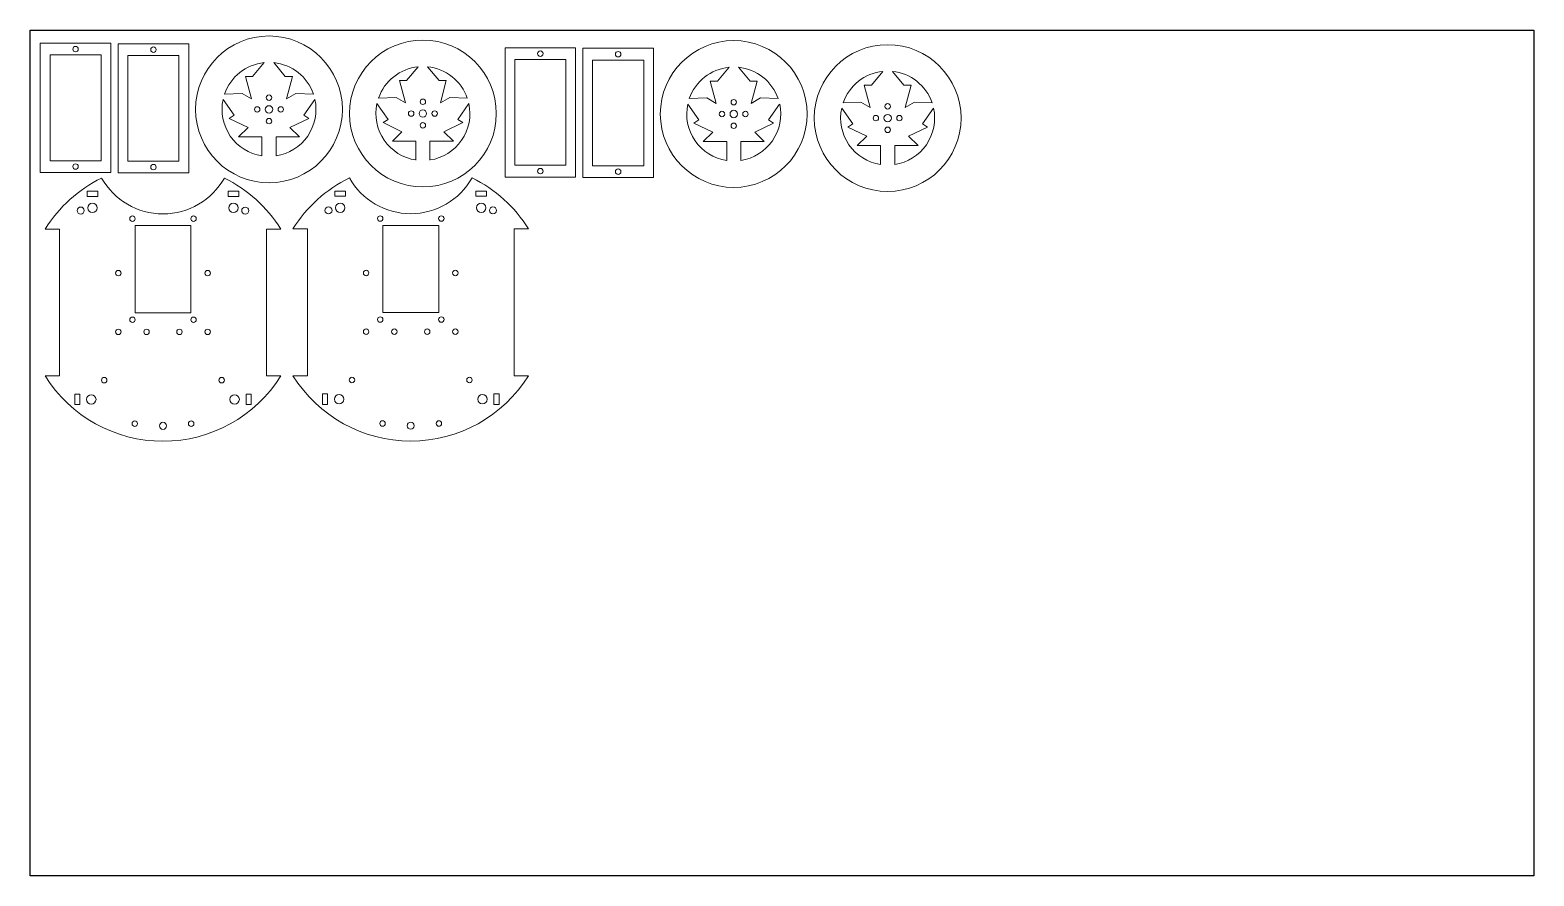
# Model space of a CAD drawing. Header units: inches. Extents: x 0 to 32, y -18 to 0.
import ezdxf

# ---------------------------------------------------------------- set-up
doc = ezdxf.new("R2010")
doc.units = ezdxf.units.IN
doc.header["$MEASUREMENT"] = 0

msp = doc.modelspace()

# ---------------------------------------------------------------- linework, layer by layer
at = {"linetype": 'Continuous', "lineweight": 15}
for p, q in [((1.718, -0.28), (0.218, -0.28)), ((0.218, -0.28), (0.218, -3.03)), ((1.718, -3.03), (1.718, -0.28)), ((3.375, -0.291), (1.875, -0.291)), ((1.875, -0.291), (1.875, -3.041)), ((3.375, -3.041), (3.375, -0.291)), ((0.424, -0.53), (0.424, -2.78)), ((1.511, -0.53), (0.424, -0.53)), ((1.511, -2.78), (1.511, -0.53)), ((2.081, -0.541), (2.081, -2.791)), ((3.168, -0.541), (2.081, -0.541)), ((3.168, -2.791), (3.168, -0.541)), ((4.736, -0.988), (4.984, -0.693)), ((5.184, -0.693), (5.431, -0.988)), ((8.012, -1.076), (8.259, -0.781)), ((8.459, -0.781), (8.707, -1.076)), ((4.714, -1.463), (4.586, -0.988)), ((4.586, -0.988), (4.736, -0.988)), ((5.431, -0.988), (5.581, -0.988)), ((5.581, -0.988), (5.454, -1.463)), ((7.989, -1.551), (7.862, -1.076)), ((7.862, -1.076), (8.012, -1.076)), ((8.707, -1.076), (8.857, -1.076)), ((8.857, -1.076), (8.73, -1.551)), ((4.341, -1.812), (4.107, -1.477)), ((4.139, -1.362), (4.514, -1.348)), ((4.514, -1.348), (4.714, -1.463)), ((5.454, -1.463), (5.654, -1.348)), ((5.654, -1.348), (6.029, -1.362)), ((6.061, -1.477), (5.827, -1.812)), ((7.617, -1.9), (7.382, -1.565)), ((7.414, -1.45), (7.789, -1.435)), ((7.789, -1.435), (7.989, -1.551)), ((8.73, -1.551), (8.93, -1.435)), ((8.93, -1.435), (9.305, -1.45)), ((9.337, -1.565), (9.102, -1.9)), ((4.238, -1.883), (4.341, -1.812)), ((4.638, -2.074), (4.238, -1.883)), ((5.93, -1.883), (5.53, -2.074)), ((5.827, -1.812), (5.93, -1.883)), ((7.513, -1.97), (7.617, -1.9)), ((9.102, -1.9), (9.205, -1.97)), ((4.434, -2.274), (4.638, -2.074)), ((5.53, -2.074), (5.734, -2.274)), ((7.913, -2.162), (7.513, -1.97)), ((7.709, -2.362), (7.913, -2.162)), ((9.205, -1.97), (8.805, -2.162)), ((8.805, -2.162), (9.009, -2.362)), ((4.934, -2.274), (4.434, -2.274)), ((4.934, -2.677), (4.934, -2.274)), ((5.734, -2.274), (5.234, -2.274)), ((5.234, -2.274), (5.234, -2.677)), ((8.209, -2.362), (7.709, -2.362)), ((8.209, -2.765), (8.209, -2.362)), ((9.009, -2.362), (8.509, -2.362)), ((8.509, -2.362), (8.509, -2.765)), ((0.424, -2.78), (1.511, -2.78)), ((2.081, -2.791), (3.168, -2.791)), ((0.218, -3.03), (1.718, -3.03)), ((1.875, -3.041), (3.375, -3.041)), ((1.439, -3.43), (1.217, -3.43)), ((1.217, -3.43), (1.217, -3.539)), ((1.439, -3.539), (1.439, -3.43)), ((4.217, -3.43), (4.217, -3.539)), ((4.439, -3.43), (4.217, -3.43)), ((4.439, -3.539), (4.439, -3.43)), ((1.217, -3.539), (1.439, -3.539)), ((4.217, -3.539), (4.439, -3.539)), ((0.323, -4.235), (0.628, -4.235)), ((0.628, -4.235), (0.628, -7.36)), ((3.423, -4.161), (2.233, -4.161)), ((2.233, -4.161), (2.233, -6.016)), ((3.423, -6.016), (3.423, -4.161)), ((5.028, -4.235), (5.334, -4.235)), ((5.028, -7.36), (5.028, -4.235)), ((2.233, -6.016), (3.423, -6.016)), ((0.628, -7.36), (0.323, -7.36)), ((5.334, -7.36), (5.028, -7.36)), ((1.058, -7.749), (0.949, -7.749)), ((0.949, -7.749), (0.949, -7.971)), ((0.949, -7.971), (1.058, -7.971)), ((1.058, -7.971), (1.058, -7.749)), ((4.708, -7.749), (4.599, -7.749)), ((4.599, -7.749), (4.599, -7.971)), ((4.599, -7.971), (4.708, -7.971)), ((4.708, -7.971), (4.708, -7.749))]:
    msp.add_line(p, q, dxfattribs=at)
at = {"color": 1, "linetype": 'Continuous', "lineweight": 15}
for p, q in [((11.607, -0.377), (10.107, -0.377)), ((10.107, -0.377), (10.107, -3.127)), ((10.313, -0.627), (10.313, -2.877)), ((11.4, -0.627), (10.313, -0.627)), ((11.4, -2.877), (11.4, -0.627)), ((11.607, -3.127), (11.607, -0.377)), ((13.264, -0.388), (11.764, -0.388)), ((11.764, -0.388), (11.764, -3.138)), ((11.97, -0.638), (11.97, -2.888)), ((13.057, -0.638), (11.97, -0.638)), ((13.057, -2.888), (13.057, -0.638)), ((13.264, -3.138), (13.264, -0.388)), ((14.625, -1.086), (14.873, -0.791)), ((15.073, -0.791), (15.32, -1.086)), ((17.901, -1.173), (18.148, -0.878)), ((18.348, -0.878), (18.596, -1.173)), ((14.602, -1.561), (14.475, -1.086)), ((14.475, -1.086), (14.625, -1.086)), ((15.32, -1.086), (15.47, -1.086)), ((15.47, -1.086), (15.343, -1.561)), ((17.878, -1.648), (17.751, -1.173)), ((17.751, -1.173), (17.901, -1.173)), ((18.596, -1.173), (18.746, -1.173)), ((18.746, -1.173), (18.618, -1.648)), ((14.23, -1.909), (13.995, -1.574)), ((14.027, -1.459), (14.402, -1.445)), ((14.402, -1.445), (14.602, -1.561)), ((15.343, -1.561), (15.543, -1.445)), ((15.543, -1.445), (15.918, -1.459)), ((15.95, -1.574), (15.715, -1.909)), ((17.303, -1.547), (17.678, -1.533)), ((17.678, -1.533), (17.878, -1.648)), ((18.618, -1.648), (18.818, -1.533)), ((18.818, -1.533), (19.193, -1.547)), ((14.127, -1.98), (14.23, -1.909)), ((15.715, -1.909), (15.819, -1.98)), ((17.505, -1.997), (17.271, -1.662)), ((19.226, -1.662), (18.991, -1.997)), ((14.527, -2.171), (14.127, -1.98)), ((14.323, -2.371), (14.527, -2.171)), ((15.819, -1.98), (15.419, -2.171)), ((15.419, -2.171), (15.623, -2.371)), ((17.402, -2.067), (17.505, -1.997)), ((17.802, -2.259), (17.402, -2.067)), ((19.094, -2.067), (18.694, -2.259)), ((18.991, -1.997), (19.094, -2.067)), ((14.823, -2.371), (14.323, -2.371)), ((14.823, -2.774), (14.823, -2.371)), ((15.623, -2.371), (15.123, -2.371)), ((15.123, -2.371), (15.123, -2.774)), ((17.598, -2.459), (17.802, -2.259)), ((18.098, -2.459), (17.598, -2.459)), ((18.098, -2.862), (18.098, -2.459)), ((18.898, -2.459), (18.398, -2.459)), ((18.398, -2.459), (18.398, -2.862)), ((18.694, -2.259), (18.898, -2.459)), ((10.313, -2.877), (11.4, -2.877)), ((10.107, -3.127), (11.607, -3.127)), ((11.764, -3.138), (13.264, -3.138)), ((11.97, -2.888), (13.057, -2.888)), ((6.713, -3.426), (6.487, -3.426)), ((6.487, -3.426), (6.487, -3.537)), ((6.713, -3.537), (6.713, -3.426)), ((9.487, -3.426), (9.487, -3.537)), ((9.713, -3.426), (9.487, -3.426)), ((9.713, -3.537), (9.713, -3.426)), ((6.487, -3.537), (6.713, -3.537)), ((9.487, -3.537), (9.713, -3.537)), ((8.695, -4.158), (7.505, -4.158)), ((7.505, -4.158), (7.505, -6.013)), ((8.695, -6.013), (8.695, -4.158)), ((5.594, -4.232), (5.9, -4.232)), ((5.9, -4.232), (5.9, -7.357)), ((10.3, -4.232), (10.605, -4.232)), ((10.3, -7.357), (10.3, -4.232)), ((7.505, -6.013), (8.695, -6.013)), ((5.9, -7.357), (5.594, -7.357)), ((10.605, -7.357), (10.3, -7.357)), ((6.33, -7.744), (6.219, -7.744)), ((6.219, -7.744), (6.219, -7.97)), ((6.219, -7.97), (6.33, -7.97)), ((6.33, -7.97), (6.33, -7.744)), ((9.98, -7.744), (9.869, -7.744)), ((9.869, -7.744), (9.869, -7.97)), ((9.869, -7.97), (9.98, -7.97)), ((9.98, -7.97), (9.98, -7.744))]:
    msp.add_line(p, q, dxfattribs=at)
msp.add_lwpolyline([(0, 0), (32, 0), (32, -18), (0, -18)], close=True)
at = {"linetype": 'Continuous', "lineweight": 15}
for centre, radius in [((5.084, -1.688), 1.562), ((8.359, -1.776), 1.562), ((0.968, -0.405), 0.058), ((2.625, -0.416), 0.058), ((5.084, -1.438), 0.058), ((8.359, -1.526), 0.058), ((4.834, -1.688), 0.058), ((5.084, -1.688), 0.0787), ((5.084, -1.938), 0.058), ((5.334, -1.688), 0.058), ((8.109, -1.776), 0.058), ((8.359, -1.776), 0.0787), ((8.609, -1.776), 0.058), ((8.359, -2.026), 0.058), ((0.968, -2.905), 0.058), ((2.625, -2.916), 0.058), ((1.078, -3.841), 0.0748), ((1.328, -3.785), 0.1), ((4.328, -3.785), 0.1), ((4.578, -3.841), 0.0747), ((2.178, -4.014), 0.058), ((3.478, -4.014), 0.058), ((1.878, -5.172), 0.058), ((3.778, -5.172), 0.058), ((1.878, -6.422), 0.058), ((2.178, -6.164), 0.058), ((2.478, -6.422), 0.058), ((3.178, -6.422), 0.058), ((3.478, -6.164), 0.058), ((3.778, -6.422), 0.058), ((1.578, -7.45), 0.058), ((4.078, -7.45), 0.058), ((1.303, -7.86), 0.1), ((4.353, -7.86), 0.1), ((2.228, -8.375), 0.058), ((3.428, -8.375), 0.058), ((2.828, -8.422), 0.0748)]:
    msp.add_circle(centre, radius, dxfattribs=at)
at = {"color": 1, "linetype": 'Continuous', "lineweight": 15}
for centre, radius in [((14.973, -1.786), 1.562), ((18.248, -1.873), 1.562), ((10.857, -0.502), 0.058), ((12.514, -0.513), 0.058), ((14.973, -1.536), 0.058), ((18.248, -1.623), 0.058), ((14.723, -1.786), 0.058), ((14.973, -1.786), 0.0787), ((15.223, -1.786), 0.058), ((17.998, -1.873), 0.058), ((18.248, -1.873), 0.0787), ((18.498, -1.873), 0.058), ((14.973, -2.036), 0.058), ((18.248, -2.123), 0.058), ((10.857, -3.002), 0.058), ((12.514, -3.013), 0.058), ((6.35, -3.838), 0.0747), ((6.6, -3.782), 0.1), ((9.6, -3.782), 0.1), ((9.85, -3.838), 0.0747), ((7.45, -4.011), 0.058), ((8.75, -4.011), 0.058), ((7.15, -5.169), 0.058), ((9.05, -5.169), 0.058), ((7.15, -6.419), 0.058), ((7.45, -6.161), 0.058), ((7.75, -6.419), 0.058), ((8.45, -6.419), 0.058), ((8.75, -6.161), 0.058), ((9.05, -6.419), 0.058), ((6.85, -7.447), 0.058), ((9.35, -7.447), 0.058), ((6.575, -7.857), 0.1), ((9.625, -7.857), 0.1), ((7.5, -8.372), 0.058), ((8.7, -8.372), 0.058), ((8.1, -8.419), 0.0747)]:
    msp.add_circle(centre, radius, dxfattribs=at)
at = {"linetype": 'Continuous', "lineweight": 15}
for centre, radius, start, end in [((5.084, -1.688), 1, 95.7392, 160.9524), ((5.084, -1.688), 1, 19.0476, 84.2608), ((8.359, -1.776), 1, 95.7392, 160.9524), ((8.359, -1.776), 1, 19.0476, 84.2608), ((5.084, -1.688), 1, 167.7983, 261.3731), ((5.084, -1.688), 1, 278.6269, 12.2017), ((8.359, -1.776), 1, 167.7983, 261.3731), ((8.359, -1.776), 1, 278.6269, 12.2017), ((2.828, -5.797), 2.953, 116.2509, 148.0508), ((2.828, -2.411), 1.5, 209.463, 330.537), ((2.828, -5.797), 2.953, 31.9492, 63.7491), ((2.828, -5.797), 2.953, 211.9492, 328.0508)]:
    msp.add_arc(centre, radius, start, end, dxfattribs=at)
at = {"color": 1, "linetype": 'Continuous', "lineweight": 15}
for centre, radius, start, end in [((14.973, -1.786), 1, 95.7392, 160.9524), ((14.973, -1.786), 1, 19.0476, 84.2608), ((18.248, -1.873), 1, 95.7392, 160.9524), ((18.248, -1.873), 1, 19.0476, 84.2608), ((14.973, -1.786), 1, 167.7983, 261.3731), ((14.973, -1.786), 1, 278.6269, 12.2017), ((18.248, -1.873), 1, 167.7983, 261.3731), ((18.248, -1.873), 1, 278.6269, 12.2017), ((8.1, -5.794), 2.953, 116.2509, 148.0508), ((8.1, -2.408), 1.5, 209.463, 330.537), ((8.1, -5.794), 2.953, 31.9492, 63.7491), ((8.1, -5.794), 2.953, 211.9492, 328.0508)]:
    msp.add_arc(centre, radius, start, end, dxfattribs=at)

doc.saveas('drawing.dxf')
